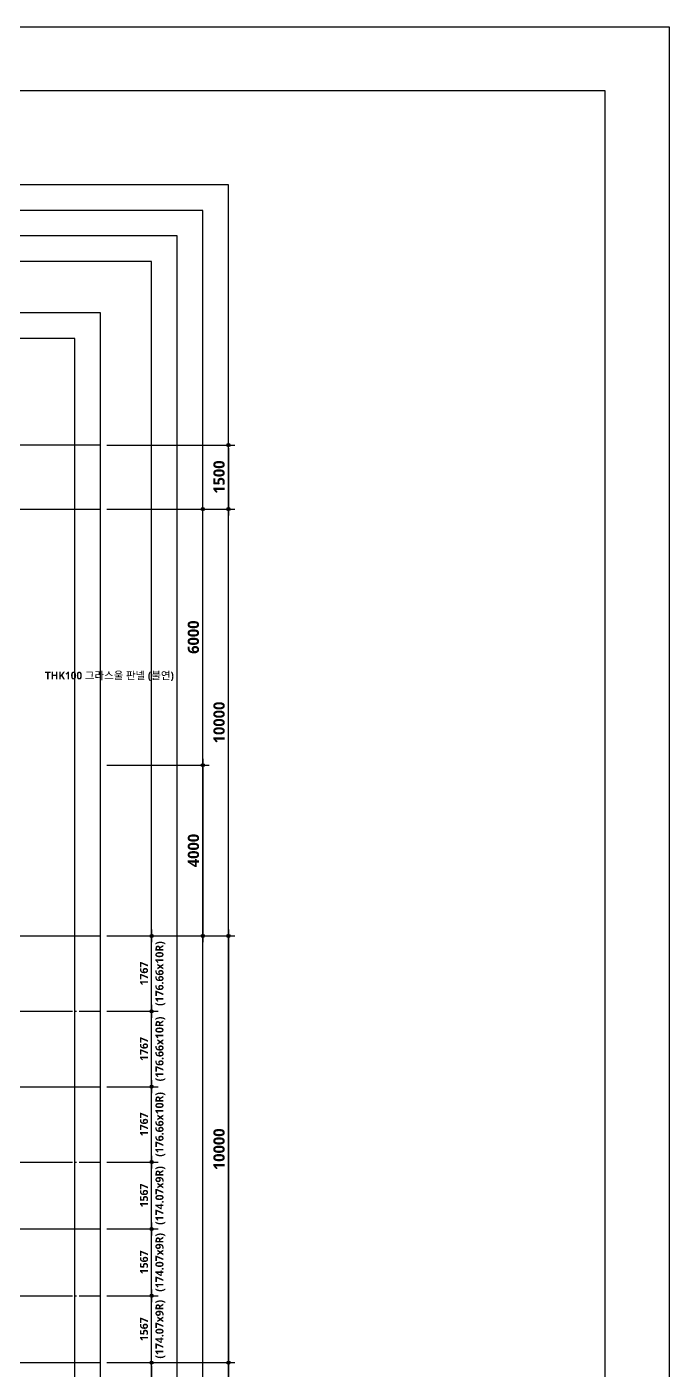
# Model space of a CAD drawing. Header units: millimetres. Extents: x 0 to 356400, y 0 to 68257.
# Drawn here: x 252252 to 267300, y 31525 to 63000 of the extents above; entities that cross this region are included whole.
import ezdxf
from ezdxf.enums import TextEntityAlignment as Align

# ---------------------------------------------------------------- set-up
doc = ezdxf.new("R2010")
doc.units = ezdxf.units.MM
doc.header["$LTSCALE"] = 75
doc.linetypes.add('CEN', pattern=[62, 60, -1, 0, -1])
doc.layers.get('Defpoints').update_dxf_attribs({"color": 161})
for name, color, linetype in [('A-ANNO-LEAD', 4, 'Continuous'), ('A-ANNO-TEXT1', 7, 'Continuous'), ('A-CEN', 1, 'CEN'), ('A-SECT-ELEV', 8, 'Continuous'), ('A-ST-AXIS-DIM', 7, 'Continuous')]:
    doc.layers.add(name, color=color, linetype=linetype)
for name, color, linetype, plot in [('Defpoint', 161, 'Continuous', False), ('G(그리드1)', 185, 'Continuous', False), ('G(그리드2)', 235, 'Continuous', False)]:
    doc.layers.add(name, color=color, linetype=linetype, plot=plot)
doc.styles.add('2020음성 1차', font='NanumGothicBold.ttf')
doc.styles.add('SH_대대리576', font='')
doc.styles.add('SH_진천_나눔', font='NanumGothicBold.ttf')
doc.styles.get('SH_대대리576').set_extended_font_data('NanumGothic', bold=True)
doc.dimstyles.new('SHP 75', dxfattribs={"dimscale": 75, "dimtxt": 3.5, "dimasz": 1, "dimexe": 2, "dimexo": 2, "dimgap": 1, "dimtad": 1, "dimdec": 0, "dimzin": 0, "dimdsep": 46, "dimtxsty": 'SH_대대리576', "dimblk": 'DIMDOT', "dimcen": 0.09, "dimclrd": 256, "dimclre": 256, "dimclrt": 3, "dimadec": 0, "dimazin": 1, "dimtfac": 1, "dimtdec": 0, "dimtix": 1, "dimtmove": 2, "dimatfit": 0, "dimldrblk": 'DIMDOT', "dimfxl": 1, "dimtfillclr": 3, "dimtolj": 1, "dimtzin": 0, "dimlwd": -1, "dimlwe": -1, "dimarcsym": 0})
doc.dimstyles.new('SHP 75 (in)', dxfattribs={"dimscale": 75, "dimtxt": 2.5, "dimasz": 1, "dimexe": 2, "dimexo": 2, "dimgap": 1, "dimtad": 1, "dimdec": 0, "dimzin": 0, "dimdsep": 46, "dimtxsty": 'SH_대대리576', "dimblk": 'DIMDOT', "dimblk1": 'NONE', "dimblk2": 'DIMDOT', "dimcen": 0.09, "dimclrd": 256, "dimclre": 256, "dimclrt": 3, "dimadec": 0, "dimazin": 1, "dimtfac": 1, "dimtdec": 0, "dimtix": 1, "dimtmove": 2, "dimatfit": 0, "dimldrblk": 'DIMDOT', "dimfxl": 1, "dimtfillclr": 3, "dimtolj": 1, "dimtzin": 0, "dimlwd": -1, "dimlwe": -1, "dimarcsym": 0})

# ---------------------------------------------------------------- blocks, each defined once
blk = doc.blocks.new('DIMDOT')
at = {"color": 0}
blk.add_line((-2, 0), (2, 0), dxfattribs=at)
for radius in [0.5, 0.25]:
    blk.add_circle((0, 0), radius, dxfattribs=at)
blk = doc.blocks.new('*D4396')
at = {"layer": 'A-ST-AXIS-DIM'}
for p, q in [((254125, 41700), (257125, 41700)), ((256975, 41625), (256975, 31775)), ((254125, 31700), (257125, 31700))]:
    blk.add_line(p, q, dxfattribs=at)
at = {"layer": 'Defpoints', "color": 0}
for p in [(253975, 41700), (253975, 31700), (256975, 31700)]:
    blk.add_point(p, dxfattribs=at)
at = {"layer": 'A-ST-AXIS-DIM', "linetype": 'ByBlock', "xscale": 75, "yscale": 75, "zscale": 75}
for p, rotation in [((256975, 41700), 90), ((256975, 31700), 270)]:
    blk.add_blockref('DIMDOT', p, dxfattribs=dict(at, rotation=rotation))
at = {"layer": 'A-ST-AXIS-DIM', "color": 3, "insert": (256756, 36700), "char_height": 262.5, "attachment_point": 5, "rotation": 90, "style": 'SH_진천_나눔'}
blk.add_mtext('\\A1;10000', dxfattribs=at)
blk = doc.blocks.new('*D4398')
at = {"layer": 'A-ST-AXIS-DIM'}
for p, q in [((254125, 31700), (257125, 31700)), ((256975, 31625), (256975, 27275)), ((254125, 27200), (257125, 27200))]:
    blk.add_line(p, q, dxfattribs=at)
at = {"layer": 'Defpoints', "color": 0}
for p in [(253975, 31700), (253975, 27200), (256975, 27200)]:
    blk.add_point(p, dxfattribs=at)
at = {"layer": 'A-ST-AXIS-DIM', "linetype": 'ByBlock', "xscale": 75, "yscale": 75, "zscale": 75}
for p, rotation in [((256975, 31700), 90), ((256975, 27200), 270)]:
    blk.add_blockref('DIMDOT', p, dxfattribs=dict(at, rotation=rotation))
at = {"layer": 'A-ST-AXIS-DIM', "color": 3, "insert": (256756, 29450), "char_height": 262.5, "attachment_point": 5, "rotation": 90, "style": 'SH_진천_나눔'}
blk.add_mtext('\\A1;4500', dxfattribs=at)
blk = doc.blocks.new('*D4402')
at = {"layer": 'A-ST-AXIS-DIM'}
for p, q in [((254125, 31700), (255325, 31700)), ((255175, 31625), (255175, 29525)), ((254125, 29450), (255325, 29450))]:
    blk.add_line(p, q, dxfattribs=at)
at = {"layer": 'Defpoints', "color": 0}
for p in [(253975, 31700), (253975, 29450), (255175, 29450)]:
    blk.add_point(p, dxfattribs=at)
at = {"layer": 'A-ST-AXIS-DIM', "linetype": 'ByBlock', "xscale": 75, "yscale": 75, "zscale": 75}
for p, rotation in [((255175, 31700), 90), ((255175, 29450), 270)]:
    blk.add_blockref('DIMDOT', p, dxfattribs=dict(at, rotation=rotation))
at = {"layer": 'A-ST-AXIS-DIM', "color": 3, "char_height": 187.5, "attachment_point": 5, "rotation": 90, "style": 'SH_대대리576'}
for s, insert in [('\\A1;(187.50x12R)', (255380, 30575)), ('\\A1;2250', (254997, 30575))]:
    blk.add_mtext(s, dxfattribs=dict(at, insert=insert))
blk = doc.blocks.new('_None')
blk = doc.blocks.new('*D4458')
at = {"layer": 'A-ST-AXIS-DIM'}
for p, q in [((254125, 51700), (257125, 51700)), ((256975, 41775), (256975, 51625)), ((254125, 41700), (257125, 41700))]:
    blk.add_line(p, q, dxfattribs=at)
at = {"layer": 'Defpoints', "color": 0}
for p in [(253975, 51700), (256975, 51700), (253975, 41700)]:
    blk.add_point(p, dxfattribs=at)
at = {"layer": 'A-ST-AXIS-DIM', "linetype": 'ByBlock', "xscale": 75, "yscale": 75, "zscale": 75}
for p, rotation in [((256975, 51700), 90), ((256975, 41700), 270)]:
    blk.add_blockref('DIMDOT', p, dxfattribs=dict(at, rotation=rotation))
at = {"layer": 'A-ST-AXIS-DIM', "color": 3, "insert": (256756, 46700), "char_height": 262.5, "attachment_point": 5, "rotation": 90, "style": 'SH_진천_나눔'}
blk.add_mtext('\\A1;10000', dxfattribs=at)
blk = doc.blocks.new('*D4459')
at = {"layer": 'A-ST-AXIS-DIM'}
for p, q in [((254125, 51700), (256525, 51700)), ((256375, 45775), (256375, 51625)), ((254125, 45700), (256525, 45700))]:
    blk.add_line(p, q, dxfattribs=at)
at = {"layer": 'Defpoints', "color": 0}
for p in [(253975, 51700), (256375, 51700), (253975, 45700)]:
    blk.add_point(p, dxfattribs=at)
at = {"layer": 'A-ST-AXIS-DIM', "linetype": 'ByBlock', "xscale": 75, "yscale": 75, "zscale": 75}
for p, rotation in [((256375, 51700), 90), ((256375, 45700), 270)]:
    blk.add_blockref('DIMDOT', p, dxfattribs=dict(at, rotation=rotation))
at = {"layer": 'A-ST-AXIS-DIM', "color": 3, "insert": (256155, 48700), "char_height": 262.5, "attachment_point": 5, "rotation": 90, "style": 'SH_진천_나눔'}
blk.add_mtext('\\A1;6000', dxfattribs=at)
blk = doc.blocks.new('*D4460')
at = {"layer": 'A-ST-AXIS-DIM'}
for p, q in [((254125, 45700), (256525, 45700)), ((256375, 45625), (256375, 41775)), ((254125, 41700), (256525, 41700))]:
    blk.add_line(p, q, dxfattribs=at)
at = {"layer": 'Defpoints', "color": 0}
for p in [(253975, 45700), (253975, 41700), (256375, 41700)]:
    blk.add_point(p, dxfattribs=at)
at = {"layer": 'A-ST-AXIS-DIM', "linetype": 'ByBlock', "xscale": 75, "yscale": 75, "zscale": 75}
for p, rotation in [((256375, 45700), 90), ((256375, 41700), 270)]:
    blk.add_blockref('DIMDOT', p, dxfattribs=dict(at, rotation=rotation))
at = {"layer": 'A-ST-AXIS-DIM', "color": 3, "insert": (256156, 43700), "char_height": 262.5, "attachment_point": 5, "rotation": 90, "style": 'SH_진천_나눔'}
blk.add_mtext('\\A1;4000', dxfattribs=at)
blk = doc.blocks.new('*D4461')
at = {"layer": 'A-ST-AXIS-DIM'}
for p, q in [((254125, 53200), (257125, 53200)), ((256975, 53125), (256975, 51775)), ((254125, 51700), (257125, 51700))]:
    blk.add_line(p, q, dxfattribs=at)
at = {"layer": 'Defpoints', "color": 0}
for p in [(253975, 53200), (253975, 51700), (256975, 51700)]:
    blk.add_point(p, dxfattribs=at)
at = {"layer": 'A-ST-AXIS-DIM', "linetype": 'ByBlock', "xscale": 75, "yscale": 75, "zscale": 75}
for p, rotation in [((256975, 53200), 90), ((256975, 51700), 270)]:
    blk.add_blockref('DIMDOT', p, dxfattribs=dict(at, rotation=rotation))
at = {"layer": 'A-ST-AXIS-DIM', "color": 3, "insert": (256756, 52450), "char_height": 262.5, "attachment_point": 5, "rotation": 90, "style": 'SH_진천_나눔'}
blk.add_mtext('\\A1;1500', dxfattribs=at)
blk = doc.blocks.new('*D9066')
at = {"layer": 'A-ST-AXIS-DIM'}
for p, q in [((255175, 33342), (255175, 33417)), ((254125, 33267), (255325, 33267)), ((255175, 31700), (255175, 33267)), ((254125, 31700), (255325, 31700)), ((255175, 31625), (255175, 31550))]:
    blk.add_line(p, q, dxfattribs=at)
at = {"layer": 'Defpoints', "color": 0}
for p in [(253975, 33267), (255175, 33267), (253975, 31700)]:
    blk.add_point(p, dxfattribs=at)
at = {"layer": 'A-ST-AXIS-DIM', "linetype": 'ByBlock', "xscale": 75, "yscale": 75, "zscale": 75}
for p, rotation in [((255175, 33267), 270), ((255175, 31700), 90)]:
    blk.add_blockref('DIMDOT', p, dxfattribs=dict(at, rotation=rotation))
at = {"layer": 'A-ST-AXIS-DIM', "color": 3, "char_height": 187.5, "attachment_point": 5, "rotation": 90, "style": 'SH_대대리576'}
for s, insert in [('\\A1;(174.07x9R)', (255380, 32483)), ('\\A1;1567', (254997, 32483))]:
    blk.add_mtext(s, dxfattribs=dict(at, insert=insert))
blk = doc.blocks.new('*D9067')
at = {"layer": 'A-ST-AXIS-DIM'}
for p, q in [((255175, 34908), (255175, 34983)), ((254125, 34833), (255325, 34833)), ((255175, 33267), (255175, 34833)), ((254125, 33267), (255325, 33267)), ((255175, 33192), (255175, 33117))]:
    blk.add_line(p, q, dxfattribs=at)
at = {"layer": 'Defpoints', "color": 0}
for p in [(253975, 34833), (255175, 34833), (253975, 33267)]:
    blk.add_point(p, dxfattribs=at)
at = {"layer": 'A-ST-AXIS-DIM', "linetype": 'ByBlock', "xscale": 75, "yscale": 75, "zscale": 75}
for p, rotation in [((255175, 34833), 270), ((255175, 33267), 90)]:
    blk.add_blockref('DIMDOT', p, dxfattribs=dict(at, rotation=rotation))
at = {"layer": 'A-ST-AXIS-DIM', "color": 3, "char_height": 187.5, "attachment_point": 5, "rotation": 90, "style": 'SH_대대리576'}
for s, insert in [('\\A1;(174.07x9R)', (255380, 34050)), ('\\A1;1567', (254997, 34050))]:
    blk.add_mtext(s, dxfattribs=dict(at, insert=insert))
blk = doc.blocks.new('*D9068')
at = {"layer": 'A-ST-AXIS-DIM'}
for p, q in [((255175, 36475), (255175, 36550)), ((254125, 36400), (255325, 36400)), ((255175, 34833), (255175, 36400)), ((254125, 34833), (255325, 34833)), ((255175, 34758), (255175, 34683))]:
    blk.add_line(p, q, dxfattribs=at)
at = {"layer": 'Defpoints', "color": 0}
for p in [(253975, 36400), (255175, 36400), (253975, 34833)]:
    blk.add_point(p, dxfattribs=at)
at = {"layer": 'A-ST-AXIS-DIM', "linetype": 'ByBlock', "xscale": 75, "yscale": 75, "zscale": 75}
for p, rotation in [((255175, 36400), 270), ((255175, 34833), 90)]:
    blk.add_blockref('DIMDOT', p, dxfattribs=dict(at, rotation=rotation))
at = {"layer": 'A-ST-AXIS-DIM', "color": 3, "char_height": 187.5, "attachment_point": 5, "rotation": 90, "style": 'SH_대대리576'}
for s, insert in [('\\A1;(174.07x9R)', (255380, 35617)), ('\\A1;1567', (254997, 35617))]:
    blk.add_mtext(s, dxfattribs=dict(at, insert=insert))
blk = doc.blocks.new('*D9069')
at = {"layer": 'A-ST-AXIS-DIM'}
for p, q in [((254125, 38167), (255325, 38167)), ((255175, 38242), (255175, 38317)), ((255175, 36400), (255175, 38167)), ((254125, 36400), (255325, 36400)), ((255175, 36325), (255175, 36250))]:
    blk.add_line(p, q, dxfattribs=at)
at = {"layer": 'Defpoints', "color": 0}
for p in [(253975, 38167), (255175, 38167), (253975, 36400)]:
    blk.add_point(p, dxfattribs=at)
at = {"layer": 'A-ST-AXIS-DIM', "linetype": 'ByBlock', "xscale": 75, "yscale": 75, "zscale": 75}
for p, rotation in [((255175, 38167), 270), ((255175, 36400), 90)]:
    blk.add_blockref('DIMDOT', p, dxfattribs=dict(at, rotation=rotation))
at = {"layer": 'A-ST-AXIS-DIM', "color": 3, "char_height": 187.5, "attachment_point": 5, "rotation": 90, "style": 'SH_대대리576'}
for s, insert in [('\\A1;(176.66x10R)', (255380, 37283)), ('\\A1;1767', (254997, 37283))]:
    blk.add_mtext(s, dxfattribs=dict(at, insert=insert))
blk = doc.blocks.new('*D9070')
at = {"layer": 'A-ST-AXIS-DIM'}
for p, q in [((255175, 40008), (255175, 40083)), ((254125, 39933), (255325, 39933)), ((255175, 38167), (255175, 39933)), ((254125, 38167), (255325, 38167)), ((255175, 38092), (255175, 38017))]:
    blk.add_line(p, q, dxfattribs=at)
at = {"layer": 'Defpoints', "color": 0}
for p in [(253975, 39933), (255175, 39933), (253975, 38167)]:
    blk.add_point(p, dxfattribs=at)
at = {"layer": 'A-ST-AXIS-DIM', "linetype": 'ByBlock', "xscale": 75, "yscale": 75, "zscale": 75}
for p, rotation in [((255175, 39933), 270), ((255175, 38167), 90)]:
    blk.add_blockref('DIMDOT', p, dxfattribs=dict(at, rotation=rotation))
at = {"layer": 'A-ST-AXIS-DIM', "color": 3, "char_height": 187.5, "attachment_point": 5, "rotation": 90, "style": 'SH_대대리576'}
for s, insert in [('\\A1;(176.66x10R)', (255380, 39050)), ('\\A1;1767', (254997, 39050))]:
    blk.add_mtext(s, dxfattribs=dict(at, insert=insert))
blk = doc.blocks.new('*D9071')
at = {"layer": 'A-ST-AXIS-DIM'}
for p, q in [((254125, 41700), (255325, 41700)), ((255175, 41775), (255175, 41850)), ((255175, 39933), (255175, 41700)), ((254125, 39933), (255325, 39933)), ((255175, 39858), (255175, 39783))]:
    blk.add_line(p, q, dxfattribs=at)
at = {"layer": 'Defpoints', "color": 0}
for p in [(253975, 41700), (255175, 41700), (253975, 39933)]:
    blk.add_point(p, dxfattribs=at)
at = {"layer": 'A-ST-AXIS-DIM', "linetype": 'ByBlock', "xscale": 75, "yscale": 75, "zscale": 75}
for p, rotation in [((255175, 41700), 270), ((255175, 39933), 90)]:
    blk.add_blockref('DIMDOT', p, dxfattribs=dict(at, rotation=rotation))
at = {"layer": 'A-ST-AXIS-DIM', "color": 3, "char_height": 187.5, "attachment_point": 5, "rotation": 90, "style": 'SH_대대리576'}
for s, insert in [('\\A1;(176.66x10R)', (255380, 40817)), ('\\A1;1767', (254997, 40817))]:
    blk.add_mtext(s, dxfattribs=dict(at, insert=insert))

msp = doc.modelspace()

# ---------------------------------------------------------------- linework, layer by layer
at = {"layer": 'A-ANNO-LEAD'}
msp.add_lwpolyline([(251775, 47800, 0, 46.9, 0), (251915.6, 47800, 0, 0, 0), (252675, 47800, 0, 0, 0)], format="xyseb", dxfattribs=at)
at = {"layer": 'A-CEN'}
for p, q in [((236075, 51700), (253975, 51700)), ((236075, 41700), (253975, 41700)), ((248825, 39933.3), (253975, 39933.3)), ((236075, 38166.7), (253975, 38166.7)), ((248825, 36400), (253975, 36400)), ((236075, 34833.3), (253975, 34833.3)), ((248825, 33266.7), (253975, 33266.7)), ((236075, 31700), (253975, 31700))]:
    msp.add_line(p, q, dxfattribs=at)
at = {"layer": 'A-SECT-ELEV'}
msp.add_line((253975, 53200), (236675, 53200), dxfattribs=at)
at = {"layer": 'Defpoint'}
for points in [[(267300, 63000), (267300, 0), (222750, 0), (222750, 63000)], [(224250, 61500), (224250, 8250), (265800, 8250), (265800, 61500)]]:
    msp.add_lwpolyline(points, close=True, dxfattribs=at)
at = {"layer": 'G(그리드1)'}
for points in [[(256975, 59300), (230375, 59300), (230375, 6800), (256975, 6800)], [(256975, 59300), (233075, 59300), (233075, 6800), (256975, 6800)], [(256375, 58700), (233675, 58700), (233675, 7400), (256375, 7400)], [(255775, 58100), (234275, 58100), (234275, 8000), (255775, 8000)], [(255175, 57500), (234875, 57500), (234875, 8600), (255175, 8600)], [(253975, 56300), (236075, 56300), (236075, 9200), (253975, 9200)]]:
    msp.add_lwpolyline(points, close=True, dxfattribs=at)
msp.add_lwpolyline([(233675, 51700), (233675, 7400), (256375, 7400), (256375, 51700)], dxfattribs=at)
at = {"layer": 'G(그리드2)'}
msp.add_lwpolyline([(253375, 55700), (236675, 55700), (236675, 9800), (253375, 9800)], close=True, dxfattribs=at)

# ---------------------------------------------------------------- texts
at = {"layer": 'A-ANNO-TEXT1', "style": '2020음성 1차'}
msp.add_text('THK100 그라스울 판넬 (불연)', height=180, dxfattribs=at).set_placement((252675, 47800), align=Align.MIDDLE_LEFT)

# ---------------------------------------------------------------- dimensions: what is measured, and where the dimension line sits
at = {"layer": 'A-ST-AXIS-DIM'}
for base, p1, p2, angle, picture, middle in [((256975, 51700), (253975, 53200), (253975, 51700), 90, '*D4461', (256755.7, 52450)), ((256975, 51700), (253975, 41700), (253975, 51700), 270, '*D4458', (256756.1, 46700)), ((256375, 51700), (253975, 45700), (253975, 51700), 90, '*D4459', (256155.1, 48700)), ((256375, 41700), (253975, 45700), (253975, 41700), 270, '*D4460', (256156.1, 43700)), ((256975, 31700), (253975, 41700), (253975, 31700), 90, '*D4396', (256756.1, 36700)), ((256975, 27200), (253975, 31700), (253975, 27200), 90, '*D4398', (256755.7, 29450))]:
    dim = msp.add_linear_dim(base=base, p1=p1, p2=p2, angle=angle, dimstyle='SHP 75', override={"dimtxsty": 'SH_진천_나눔', "dimldrblk": 'DIMDOT'}, dxfattribs=at)
    dim.commit()
    dim.dimension.update_dxf_attribs({"geometry": picture, "text_midpoint": middle})
for base, p1, p2, angle, text, picture, middle in [((255175, 41700), (253975, 39933.3), (253975, 41700), 270, '<>\\X(176.66x10R)', '*D9071', (255175, 40816.7)), ((255175, 39933.3), (253975, 38166.7), (253975, 39933.3), 270, '<>\\X(176.66x10R)', '*D9070', (255175, 39050)), ((255175, 38166.7), (253975, 36400), (253975, 38166.7), 270, '<>\\X(176.66x10R)', '*D9069', (255175, 37283.3)), ((255175, 36400), (253975, 34833.3), (253975, 36400), 270, '<>\\X(174.07x9R)', '*D9068', (255175, 35616.7)), ((255175, 34833.3), (253975, 33266.7), (253975, 34833.3), 270, '<>\\X(174.07x9R)', '*D9067', (255175, 34050)), ((255175, 33266.7), (253975, 31700), (253975, 33266.7), 270, '<>\\X(174.07x9R)', '*D9066', (255175, 32483.3)), ((255175, 29450), (253975, 31700), (253975, 29450), 90, '<>\\X(187.50x12R)', '*D4402', (255175, 30575))]:
    dim = msp.add_linear_dim(base=base, p1=p1, p2=p2, angle=angle, text=text, dimstyle='SHP 75 (in)', override={"dimtxsty": 'SH_대대리576', "dimldrblk": 'DIMDOT'}, dxfattribs=at)
    dim.commit()
    dim.dimension.update_dxf_attribs({"geometry": picture, "text_midpoint": middle})

doc.saveas('drawing.dxf')
